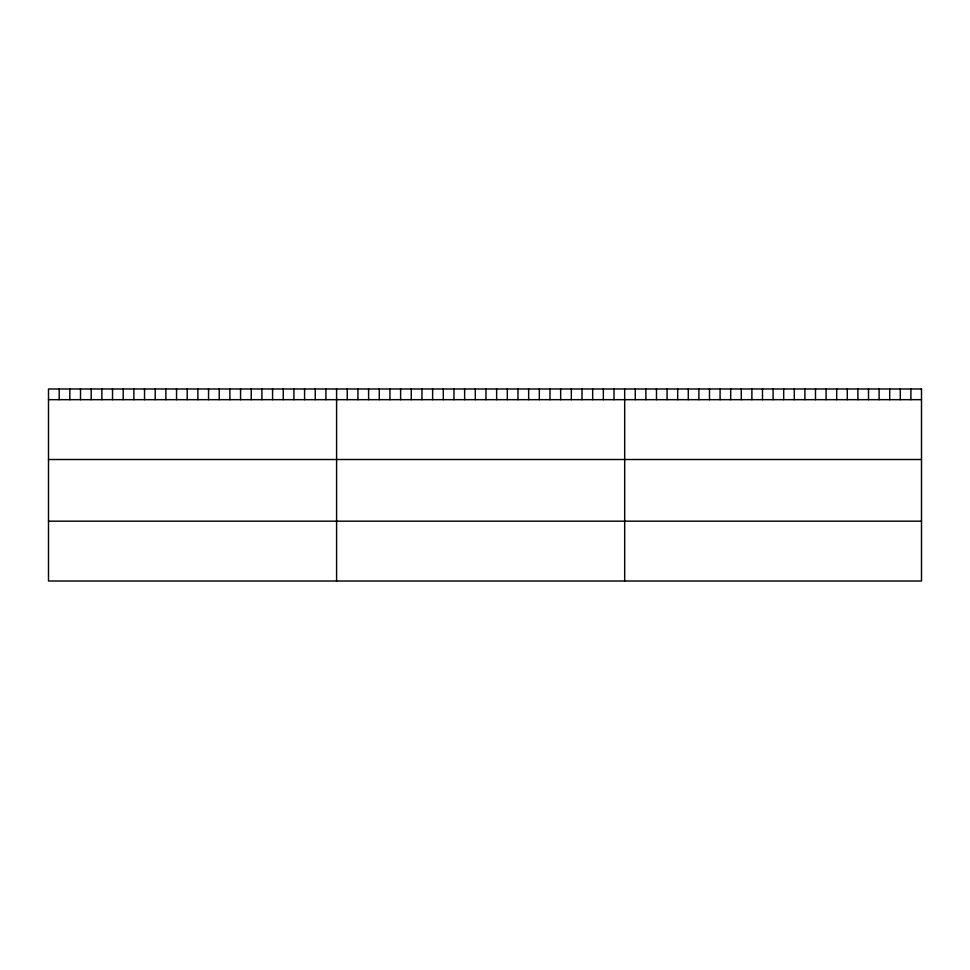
<?xml version="1.0" encoding="UTF-8"?>
<svg xmlns="http://www.w3.org/2000/svg" width="970" height="970" viewBox="0 0 970 970"><rect width="100%" height="100%" fill="white"/><g stroke="black" fill="none" stroke-linecap="round" stroke-linejoin="round"><path stroke-width="1.45" d="M48.5 399.664L921.5 399.664M48.5 459.513L921.5 459.513M48.5 521.169L921.5 521.169M910.903 388.982L910.903 399.664M900.293 388.982L900.293 399.664M889.696 388.982L889.696 399.664M879.099 388.982L879.099 399.664M868.502 388.982L868.502 399.664M857.892 388.982L857.892 399.664M847.295 388.982L847.295 399.664M836.698 388.982L836.698 399.664M826.088 388.982L826.088 399.664M815.491 388.982L815.491 399.664M804.894 388.982L804.894 399.664M794.297 388.982L794.297 399.664M783.687 388.982L783.687 399.664M773.09 388.982L773.09 399.664M762.493 388.982L762.493 399.664M751.883 388.982L751.883 399.664M741.286 388.982L741.286 399.664M730.689 388.982L730.689 399.664M720.092 388.982L720.092 399.664M709.482 388.982L709.482 399.664M698.885 388.982L698.885 399.664M688.288 388.982L688.288 399.664M677.678 388.982L677.678 399.664M667.081 388.982L667.081 399.664M656.484 388.982L656.484 399.664M645.887 388.982L645.887 399.664M635.277 388.982L635.277 399.664M624.68 388.982L624.68 581.018M614.01 388.982L614.01 399.664M603.34 388.982L603.34 399.664M592.67 388.982L592.67 399.664M582 388.982L582 399.664M571.33 388.982L571.33 399.664M560.66 388.982L560.66 399.664M549.99 388.982L549.99 399.664M539.32 388.982L539.32 399.664M528.65 388.982L528.65 399.664M517.98 388.982L517.98 399.664M507.31 388.982L507.31 399.664M496.64 388.982L496.64 399.664M485.97 388.982L485.97 399.664M475.3 388.982L475.3 399.664M464.63 388.982L464.63 399.664M453.96 388.982L453.96 399.664M443.29 388.982L443.29 399.664M432.62 388.982L432.62 399.664M421.95 388.982L421.95 399.664M411.28 388.982L411.28 399.664M400.61 388.982L400.61 399.664M389.94 388.982L389.94 399.664M379.27 388.982L379.27 399.664M368.6 388.982L368.6 399.664M357.93 388.982L357.93 399.664M347.26 388.982L347.26 399.664M336.59 388.982L336.59 581.018M325.92 388.982L325.92 399.664M315.25 388.982L315.25 399.664M304.58 388.982L304.58 399.664M293.91 388.982L293.91 399.664M283.24 388.982L283.24 399.664M272.57 388.982L272.57 399.664M261.9 388.982L261.9 399.664M251.23 388.982L251.23 399.664M240.56 388.982L240.56 399.664M229.89 388.982L229.89 399.664M219.22 388.982L219.22 399.664M208.55 388.982L208.55 399.664M197.88 388.982L197.88 399.664M187.21 388.982L187.21 399.664M176.54 388.982L176.54 399.664M165.87 388.982L165.87 399.664M155.2 388.982L155.2 399.664M144.53 388.982L144.53 399.664M133.86 388.982L133.86 399.664M123.19 388.982L123.19 399.664M112.52 388.982L112.52 399.664M101.85 388.982L101.85 399.664M91.18 388.982L91.18 399.664M80.51 388.982L80.51 399.664M69.84 388.982L69.84 399.664M59.17 388.982L59.17 399.664M921.5 388.982L48.5 388.982L48.5 581.018L921.5 581.018L921.5 388.982"/></g></svg>
